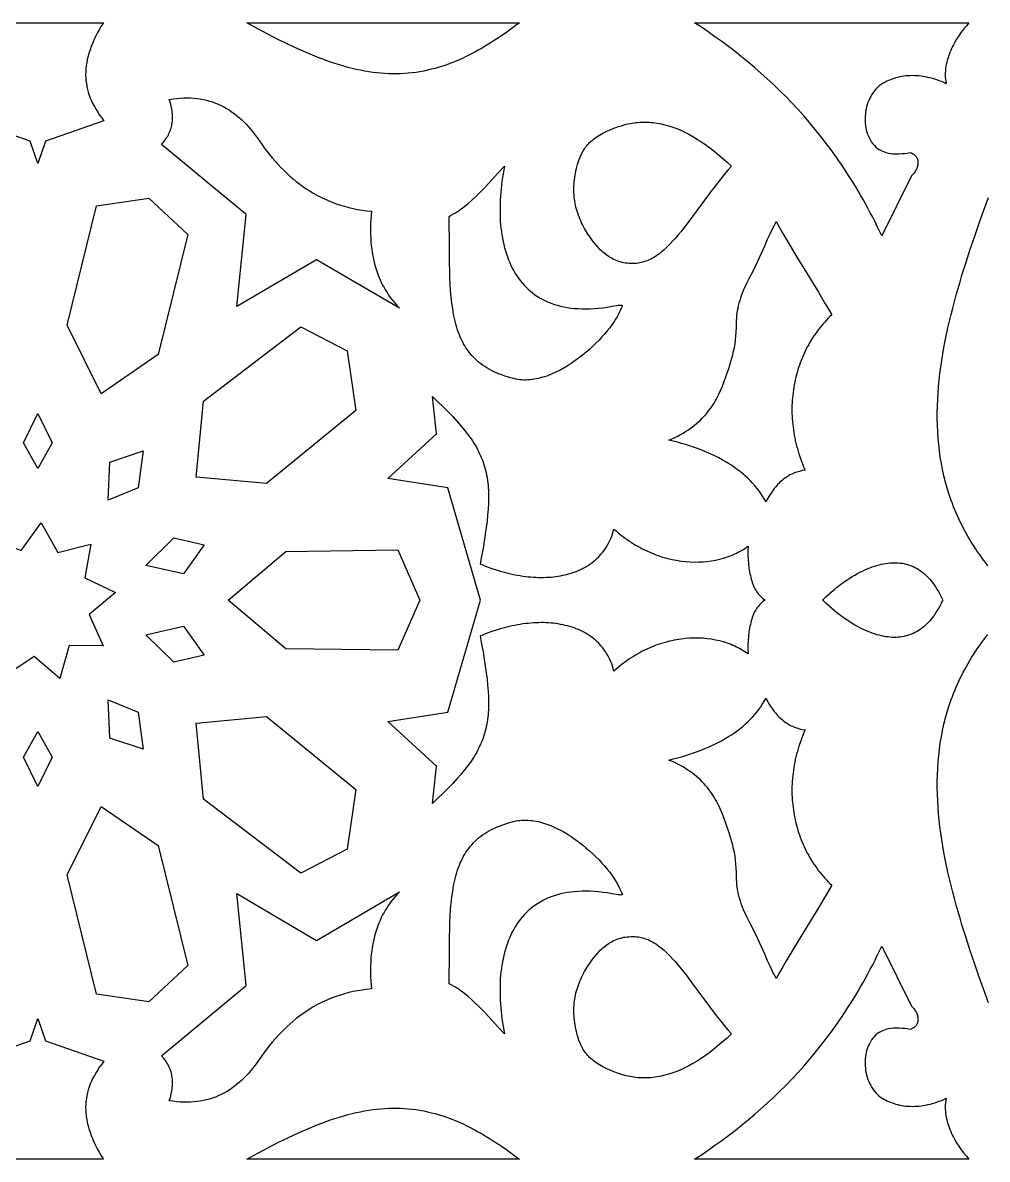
# Model space of a CAD drawing. Extents: x -575 to 575, y -425 to 425.
# Drawn here: x -1.9 to 116.9, y -70 to 70 of the extents above; entities that cross this region are included whole.
import ezdxf

# ---------------------------------------------------------------- set-up
doc = ezdxf.new("R2010")
doc.units = 0
doc.layers.add('LAYER_1', color=18, linetype='CONTINUOUS')

msp = doc.modelspace()

# ---------------------------------------------------------------- linework, layer by layer
at = {"layer": 'LAYER_1'}
for points in [[(-8.09, 70), (8.07, 70), (7.8, 69.56), (7.55, 69.13), (7.31, 68.71), (7.1, 68.29), (6.9, 67.87), (6.72, 67.46), (6.55, 67.06), (6.41, 66.66), (6.28, 66.26), (6.17, 65.87), (6.08, 65.48), (6, 65.1), (5.94, 64.72), (5.9, 64.34), (5.88, 63.97), (5.87, 63.6), (5.88, 63.23), (5.91, 62.87), (5.96, 62.51), (6.02, 62.14), (6.1, 61.79), (6.2, 61.43), (6.32, 61.07), (6.45, 60.72), (6.6, 60.37), (6.76, 60.02), (6.95, 59.67), (7.15, 59.32), (7.36, 58.97), (7.6, 58.62), (7.85, 58.27), (8.12, 57.92), (0.94, 55.41), (-0.01, 52.68), (-0.97, 55.41), (-8.14, 57.92)], [(117.03, 3.11), (116.76, 3.46), (116.49, 3.81), (116.23, 4.17), (115.97, 4.53), (115.72, 4.88), (115.48, 5.24), (115.25, 5.6), (115.02, 5.96), (114.8, 6.33), (114.59, 6.69), (114.38, 7.05), (114.18, 7.42), (113.98, 7.79), (113.8, 8.15), (113.62, 8.52), (113.44, 8.89), (113.27, 9.27), (113.11, 9.64), (112.95, 10.01), (112.8, 10.38), (112.66, 10.76), (112.52, 11.14), (112.39, 11.51), (112.26, 11.89), (112.02, 12.65), (111.81, 13.41), (111.61, 14.18), (111.44, 14.95), (111.29, 15.72), (111.16, 16.49), (111.05, 17.27), (110.96, 18.05), (110.89, 18.83), (110.84, 19.62), (110.8, 20.41), (110.79, 21.2), (110.79, 21.99), (110.8, 22.78), (110.84, 23.58), (110.88, 24.38), (110.95, 25.18), (111.02, 25.98), (111.11, 26.78), (111.22, 27.59), (111.34, 28.39), (111.47, 29.2), (111.61, 30), (111.76, 30.81), (111.93, 31.62), (112.1, 32.43), (112.29, 33.23), (112.49, 34.04), (112.69, 34.85), (112.9, 35.66), (113.12, 36.47), (113.35, 37.28), (113.59, 38.09), (113.83, 38.89), (114.33, 40.51), (114.86, 42.12), (115.4, 43.72), (115.95, 45.32), (116.51, 46.91), (117.08, 48.49)], [(117.08, -50.72), (116.51, -49.14), (115.95, -47.55), (115.4, -45.95), (114.86, -44.34), (114.33, -42.73), (113.83, -41.12), (113.59, -40.31), (113.35, -39.51), (113.12, -38.7), (112.9, -37.89), (112.69, -37.08), (112.49, -36.27), (112.29, -35.46), (112.1, -34.65), (111.93, -33.84), (111.76, -33.04), (111.61, -32.23), (111.47, -31.42), (111.34, -30.62), (111.22, -29.81), (111.11, -29.01), (111.02, -28.21), (110.95, -27.41), (110.88, -26.61), (110.84, -25.81), (110.8, -25.01), (110.79, -24.22), (110.79, -23.43), (110.8, -22.64), (110.84, -21.85), (110.89, -21.06), (110.96, -20.28), (111.05, -19.5), (111.16, -18.72), (111.29, -17.95), (111.44, -17.17), (111.61, -16.4), (111.81, -15.64), (112.02, -14.88), (112.26, -14.12), (112.39, -13.74), (112.52, -13.36), (112.66, -12.99), (112.8, -12.61), (112.95, -12.24), (113.11, -11.86), (113.27, -11.49), (113.44, -11.12), (113.62, -10.75), (113.8, -10.38), (113.98, -10.01), (114.18, -9.65), (114.38, -9.28), (114.59, -8.92), (114.8, -8.55), (115.02, -8.19), (115.25, -7.83), (115.48, -7.47), (115.72, -7.11), (115.97, -6.75), (116.23, -6.4), (116.49, -6.04), (116.76, -5.69), (117.03, -5.34)], [(-8.14, -57.92), (-0.97, -55.41), (-0.01, -52.68), (0.94, -55.41), (8.12, -57.92), (7.85, -58.27), (7.6, -58.62), (7.36, -58.97), (7.15, -59.32), (6.95, -59.67), (6.76, -60.02), (6.6, -60.37), (6.45, -60.72), (6.32, -61.07), (6.2, -61.43), (6.1, -61.79), (6.02, -62.14), (5.96, -62.5), (5.91, -62.87), (5.88, -63.23), (5.87, -63.6), (5.88, -63.97), (5.9, -64.34), (5.94, -64.72), (6, -65.1), (6.08, -65.48), (6.17, -65.87), (6.28, -66.26), (6.41, -66.66), (6.55, -67.06), (6.72, -67.46), (6.9, -67.87), (7.1, -68.29), (7.31, -68.71), (7.55, -69.13), (7.8, -69.56), (8.07, -70), (-8.09, -70)]]:
    msp.add_lwpolyline(points, dxfattribs=at)
for points in [[(58.8, 69.6), (58.27, 69.21), (57.75, 68.84), (57.24, 68.48), (56.73, 68.13), (56.22, 67.8), (55.72, 67.48), (55.22, 67.18), (54.72, 66.88), (54.23, 66.6), (53.74, 66.34), (53.25, 66.08), (52.77, 65.84), (52.28, 65.61), (51.8, 65.4), (51.32, 65.2), (50.85, 65.01), (50.37, 64.83), (49.89, 64.67), (49.42, 64.52), (48.95, 64.38), (48.47, 64.26), (48, 64.14), (47.53, 64.04), (47.05, 63.96), (46.58, 63.88), (46.1, 63.82), (45.62, 63.77), (45.15, 63.73), (44.67, 63.71), (44.19, 63.7), (43.7, 63.7), (43.22, 63.71), (42.73, 63.74), (42.24, 63.77), (41.74, 63.82), (41.25, 63.88), (40.75, 63.96), (40.24, 64.04), (39.73, 64.14), (39.22, 64.25), (38.71, 64.37), (38.18, 64.5), (37.66, 64.65), (37.13, 64.81), (36.59, 64.98), (36.05, 65.16), (35.5, 65.35), (34.95, 65.55), (34.39, 65.77), (33.82, 66), (33.24, 66.24), (32.66, 66.49), (32.08, 66.75), (31.48, 67.02), (30.88, 67.31), (30.27, 67.61), (29.65, 67.91), (29.02, 68.23), (28.38, 68.56), (27.09, 69.26), (25.75, 70), (59.33, 70)], [(114.37, 69.62), (114.06, 69.23), (113.75, 68.82), (113.46, 68.4), (113.17, 67.97), (112.91, 67.52), (112.78, 67.29), (112.66, 67.06), (112.55, 66.82), (112.44, 66.58), (112.34, 66.34), (112.25, 66.1), (112.16, 65.86), (112.08, 65.61), (112.01, 65.36), (111.95, 65.11), (111.89, 64.85), (111.85, 64.6), (111.81, 64.34), (111.79, 64.08), (111.78, 63.82), (111.77, 63.56), (111.78, 63.29), (111.8, 63.03), (111.83, 62.76), (111.88, 62.49), (111.6, 62.63), (111.32, 62.75), (111.03, 62.86), (110.75, 62.96), (110.47, 63.05), (110.19, 63.14), (109.91, 63.21), (109.63, 63.27), (109.35, 63.33), (109.07, 63.38), (108.79, 63.41), (108.52, 63.44), (108.25, 63.46), (107.98, 63.47), (107.71, 63.48), (107.45, 63.47), (107.19, 63.46), (106.93, 63.44), (106.68, 63.41), (106.43, 63.37), (106.18, 63.32), (105.94, 63.27), (105.7, 63.21), (105.47, 63.14), (105.24, 63.06), (105.02, 62.98), (104.8, 62.89), (104.59, 62.79), (104.39, 62.69), (104.19, 62.58), (103.99, 62.46), (103.81, 62.34), (103.6, 62.18), (103.4, 62), (103.22, 61.81), (103.04, 61.61), (102.88, 61.4), (102.73, 61.17), (102.59, 60.93), (102.46, 60.69), (102.35, 60.43), (102.25, 60.17), (102.16, 59.9), (102.08, 59.63), (102.01, 59.35), (101.96, 59.06), (101.93, 58.78), (101.9, 58.49), (101.89, 58.2), (101.89, 57.92), (101.91, 57.63), (101.94, 57.35), (101.98, 57.07), (102.04, 56.79), (102.11, 56.52), (102.2, 56.26), (102.3, 56.01), (102.42, 55.76), (102.55, 55.52), (102.7, 55.29), (102.86, 55.08), (103.04, 54.87), (103.23, 54.68), (103.44, 54.51), (103.61, 54.39), (103.78, 54.29), (103.96, 54.2), (104.16, 54.12), (104.36, 54.04), (104.58, 53.99), (104.8, 53.94), (105.04, 53.9), (105.3, 53.87), (105.56, 53.86), (105.84, 53.85), (106.13, 53.86), (106.44, 53.88), (106.76, 53.91), (107.09, 53.95), (107.44, 54.01), (107.56, 53.97), (107.67, 53.92), (107.77, 53.87), (107.87, 53.81), (107.96, 53.75), (108.04, 53.68), (108.11, 53.61), (108.17, 53.53), (108.23, 53.45), (108.28, 53.37), (108.32, 53.28), (108.35, 53.19), (108.38, 53.09), (108.4, 53), (108.41, 52.9), (108.41, 52.8), (108.41, 52.69), (108.4, 52.59), (108.39, 52.48), (108.37, 52.38), (108.34, 52.27), (108.3, 52.16), (108.26, 52.06), (108.22, 51.95), (108.16, 51.85), (108.1, 51.74), (108.04, 51.64), (107.97, 51.54), (107.89, 51.44), (107.81, 51.35), (107.72, 51.25), (107.63, 51.16), (103.96, 43.76), (103.68, 44.34), (103.4, 44.91), (103.12, 45.48), (102.83, 46.05), (102.54, 46.6), (102.25, 47.15), (101.95, 47.69), (101.65, 48.23), (101.35, 48.76), (101.05, 49.28), (100.74, 49.8), (100.43, 50.31), (100.11, 50.82), (99.79, 51.32), (99.15, 52.3), (98.49, 53.25), (97.83, 54.19), (97.15, 55.1), (96.46, 55.99), (95.76, 56.86), (95.06, 57.71), (94.34, 58.53), (93.61, 59.34), (92.87, 60.13), (92.13, 60.9), (91.37, 61.65), (90.61, 62.38), (89.84, 63.1), (89.06, 63.8), (88.27, 64.48), (87.48, 65.15), (86.68, 65.81), (85.87, 66.44), (85.05, 67.07), (84.23, 67.68), (83.4, 68.28), (82.57, 68.86), (81.73, 69.44), (80.88, 70), (114.69, 70)], [(18.8, 60.73), (19.21, 60.71), (19.61, 60.67), (20, 60.61), (20.38, 60.54), (20.76, 60.45), (21.13, 60.35), (21.5, 60.24), (21.85, 60.11), (22.2, 59.97), (22.55, 59.81), (22.88, 59.64), (23.21, 59.45), (23.54, 59.26), (23.85, 59.04), (24.17, 58.82), (24.47, 58.58), (24.77, 58.33), (25.07, 58.06), (25.36, 57.79), (25.64, 57.5), (25.92, 57.19), (26.2, 56.88), (26.47, 56.55), (26.73, 56.21), (26.99, 55.85), (27.25, 55.49), (27.56, 55.04), (27.88, 54.61), (28.2, 54.18), (28.53, 53.76), (28.87, 53.35), (29.21, 52.95), (29.56, 52.56), (29.92, 52.18), (30.28, 51.82), (30.66, 51.46), (31.04, 51.11), (31.42, 50.78), (31.82, 50.45), (32.22, 50.14), (32.64, 49.84), (33.06, 49.55), (33.49, 49.28), (33.92, 49.01), (34.37, 48.76), (34.83, 48.52), (35.29, 48.3), (35.77, 48.09), (36.25, 47.89), (36.75, 47.71), (37.25, 47.54), (37.76, 47.39), (38.29, 47.25), (38.82, 47.12), (39.37, 47.01), (39.92, 46.92), (40.49, 46.84), (41.07, 46.78), (41.03, 46.27), (40.99, 45.77), (40.97, 45.28), (40.96, 44.8), (40.96, 44.33), (40.97, 43.87), (40.99, 43.42), (41.02, 42.97), (41.06, 42.54), (41.11, 42.11), (41.17, 41.7), (41.24, 41.29), (41.32, 40.89), (41.41, 40.5), (41.51, 40.12), (41.62, 39.75), (41.74, 39.38), (41.87, 39.03), (42, 38.68), (42.15, 38.34), (42.3, 38.01), (42.46, 37.68), (42.63, 37.37), (42.81, 37.06), (43, 36.75), (43.2, 36.46), (43.4, 36.17), (43.61, 35.89), (43.83, 35.62), (44.06, 35.36), (44.3, 35.1), (44.54, 34.85), (34.32, 40.81), (24.48, 35.05), (25.63, 46.37), (15.22, 55.01), (15.35, 55.15), (15.47, 55.29), (15.58, 55.44), (15.69, 55.59), (15.8, 55.74), (15.89, 55.89), (15.98, 56.04), (16.07, 56.2), (16.14, 56.36), (16.21, 56.52), (16.28, 56.68), (16.34, 56.84), (16.39, 57.01), (16.44, 57.18), (16.48, 57.35), (16.51, 57.52), (16.54, 57.7), (16.56, 57.87), (16.57, 58.05), (16.58, 58.23), (16.58, 58.41), (16.58, 58.6), (16.57, 58.79), (16.55, 58.98), (16.52, 59.17), (16.49, 59.36), (16.46, 59.56), (16.42, 59.75), (16.31, 60.15), (16.18, 60.56), (16.64, 60.63), (17.09, 60.68), (17.53, 60.72), (17.96, 60.74), (18.38, 60.74)], [(75.09, 57.75), (75.32, 57.74), (75.56, 57.72), (75.8, 57.7), (76.04, 57.67), (76.28, 57.63), (76.52, 57.59), (76.76, 57.55), (77.24, 57.43), (77.73, 57.3), (78.21, 57.14), (78.7, 56.96), (79.19, 56.75), (79.69, 56.51), (80.19, 56.26), (80.69, 55.98), (81.2, 55.67), (81.71, 55.34), (82.23, 54.99), (82.75, 54.61), (83.28, 54.2), (83.81, 53.77), (84.35, 53.32), (84.89, 52.84), (85.44, 52.33), (84.99, 51.82), (84.55, 51.3), (84.11, 50.77), (83.7, 50.25), (83.29, 49.72), (82.89, 49.2), (82.11, 48.16), (80.64, 46.14), (79.93, 45.2), (79.58, 44.74), (79.23, 44.3), (78.88, 43.87), (78.54, 43.47), (78.19, 43.08), (77.84, 42.71), (77.49, 42.36), (77.14, 42.04), (76.78, 41.73), (76.6, 41.59), (76.42, 41.46), (76.24, 41.33), (76.06, 41.21), (75.87, 41.1), (75.69, 40.99), (75.5, 40.89), (75.31, 40.8), (75.12, 40.72), (74.92, 40.64), (74.73, 40.57), (74.53, 40.51), (74.33, 40.46), (74.13, 40.42), (73.93, 40.38), (73.72, 40.36), (73.51, 40.34), (73.3, 40.34), (73.06, 40.34), (72.83, 40.35), (72.6, 40.37), (72.38, 40.4), (72.17, 40.44), (71.95, 40.48), (71.75, 40.54), (71.54, 40.6), (71.35, 40.67), (71.15, 40.74), (70.96, 40.83), (70.78, 40.92), (70.6, 41.02), (70.42, 41.12), (70.24, 41.23), (70.07, 41.35), (69.91, 41.48), (69.74, 41.61), (69.59, 41.74), (69.43, 41.89), (69.27, 42.03), (69.12, 42.19), (68.83, 42.51), (68.55, 42.85), (68.27, 43.21), (68.01, 43.58), (67.75, 43.97), (67.46, 44.43), (67.33, 44.66), (67.21, 44.89), (67.09, 45.13), (66.97, 45.36), (66.86, 45.6), (66.76, 45.83), (66.67, 46.07), (66.58, 46.31), (66.49, 46.56), (66.42, 46.8), (66.35, 47.05), (66.28, 47.29), (66.23, 47.54), (66.18, 47.79), (66.13, 48.04), (66.1, 48.3), (66.07, 48.55), (66.05, 48.81), (66.03, 49.07), (66.02, 49.33), (66.02, 49.59), (66.02, 49.86), (66.04, 50.12), (66.06, 50.39), (66.08, 50.66), (66.12, 50.93), (66.16, 51.21), (66.21, 51.48), (66.27, 51.76), (66.33, 52.04), (66.47, 52.55), (66.54, 52.82), (66.64, 53.09), (66.74, 53.37), (66.86, 53.66), (67.01, 53.95), (67.17, 54.23), (67.36, 54.52), (67.47, 54.66), (67.58, 54.81), (67.7, 54.95), (67.83, 55.09), (67.96, 55.23), (68.11, 55.37), (68.26, 55.5), (68.42, 55.64), (68.59, 55.77), (68.78, 55.9), (68.97, 56.03), (69.17, 56.15), (69.38, 56.28), (69.6, 56.4), (70.09, 56.64), (70.57, 56.85), (71.05, 57.05), (71.52, 57.22), (72, 57.36), (72.47, 57.49), (72.95, 57.59), (73.19, 57.63), (73.42, 57.66), (73.66, 57.69), (73.9, 57.72), (74.14, 57.74), (74.37, 57.75), (74.61, 57.75), (74.85, 57.76)], [(57.38, 51.87), (57.3, 51.4), (57.22, 50.93), (57.16, 50.47), (57.1, 50), (57.05, 49.54), (57.01, 49.09), (56.97, 48.63), (56.94, 48.18), (56.93, 47.73), (56.92, 47.28), (56.92, 46.84), (56.92, 46.4), (56.94, 45.97), (56.96, 45.54), (57, 45.11), (57.04, 44.69), (57.09, 44.27), (57.15, 43.86), (57.22, 43.46), (57.3, 43.06), (57.38, 42.67), (57.48, 42.28), (57.59, 41.9), (57.7, 41.53), (57.83, 41.16), (57.96, 40.8), (58.11, 40.45), (58.27, 40.11), (58.43, 39.78), (58.61, 39.45), (58.79, 39.13), (58.99, 38.83), (59.2, 38.53), (59.41, 38.24), (59.64, 37.96), (59.88, 37.69), (60.13, 37.43), (60.39, 37.18), (60.66, 36.94), (60.94, 36.71), (61.23, 36.49), (61.54, 36.29), (61.86, 36.09), (62.18, 35.91), (62.52, 35.74), (62.87, 35.59), (63.23, 35.44), (63.61, 35.31), (63.99, 35.19), (64.39, 35.09), (64.8, 35), (65.22, 34.92), (65.66, 34.86), (66.1, 34.81), (66.56, 34.78), (67.04, 34.76), (67.52, 34.75), (68.02, 34.77), (68.53, 34.8), (69.05, 34.84), (69.59, 34.9), (70.13, 34.98), (70.7, 35.07), (71.26, 35.17), (71.48, 35.2), (71.65, 35.22), (71.78, 35.22), (71.88, 35.21), (71.94, 35.19), (71.96, 35.18), (71.97, 35.16), (71.98, 35.14), (71.98, 35.11), (71.97, 35.05), (71.94, 34.98), (71.9, 34.89), (71.78, 34.67), (71.72, 34.54), (71.65, 34.39), (71.52, 34.1), (71.36, 33.79), (71.16, 33.47), (70.95, 33.13), (70.7, 32.78), (70.43, 32.42), (70.14, 32.05), (69.82, 31.67), (69.48, 31.29), (69.12, 30.91), (68.74, 30.52), (68.35, 30.14), (67.94, 29.76), (67.51, 29.39), (67.07, 29.03), (66.61, 28.68), (66.15, 28.34), (65.67, 28.01), (65.19, 27.7), (64.69, 27.41), (64.19, 27.14), (63.94, 27.02), (63.69, 26.9), (63.43, 26.78), (63.18, 26.67), (62.92, 26.57), (62.67, 26.48), (62.41, 26.39), (62.15, 26.32), (61.9, 26.25), (61.64, 26.18), (61.38, 26.13), (61.13, 26.08), (60.87, 26.05), (60.62, 26.02), (60.36, 26), (60.11, 25.99), (59.86, 25.99), (59.6, 26.01), (59.35, 26.03), (59.11, 26.06), (58.86, 26.1), (58.62, 26.16), (58.23, 26.26), (57.86, 26.37), (57.5, 26.48), (57.15, 26.61), (56.81, 26.73), (56.49, 26.87), (56.17, 27.01), (55.87, 27.16), (55.58, 27.32), (55.3, 27.48), (55.03, 27.65), (54.78, 27.82), (54.53, 28.01), (54.29, 28.2), (54.06, 28.39), (53.85, 28.59), (53.64, 28.8), (53.44, 29.02), (53.25, 29.24), (53.07, 29.47), (52.9, 29.71), (52.73, 29.95), (52.58, 30.2), (52.43, 30.46), (52.29, 30.72), (52.16, 30.99), (52.03, 31.27), (51.92, 31.55), (51.81, 31.84), (51.7, 32.14), (51.61, 32.44), (51.51, 32.75), (51.43, 33.07), (51.35, 33.39), (51.28, 33.72), (51.21, 34.05), (51.15, 34.4), (51.09, 34.75), (50.99, 35.47), (50.91, 36.21), (50.84, 36.98), (50.79, 37.78), (50.75, 38.61), (50.72, 39.46), (50.7, 40.34), (50.68, 41.24), (50.68, 42.17), (50.67, 46.15), (50.92, 46.3), (51.18, 46.44), (51.42, 46.59), (51.67, 46.75), (51.91, 46.91), (52.14, 47.08), (52.59, 47.42), (53.04, 47.77), (53.46, 48.15), (53.88, 48.53), (54.29, 48.93), (54.69, 49.33), (55.09, 49.75), (55.87, 50.59), (56.66, 51.46), (57.47, 52.33)], [(18.46, 43.92), (14.82, 29.14), (7.79, 24.3), (3.61, 32.74), (7.2, 47.45), (13.67, 48.39)], [(91.35, 44.78), (91.76, 44.05), (92.18, 43.32), (92.61, 42.59), (93.49, 41.13), (94.39, 39.67), (96.15, 36.8), (96.99, 35.39), (97.4, 34.7), (97.79, 34.02), (97.56, 33.81), (97.35, 33.59), (97.13, 33.36), (96.92, 33.13), (96.72, 32.9), (96.52, 32.67), (96.32, 32.42), (96.13, 32.18), (95.95, 31.93), (95.77, 31.68), (95.59, 31.43), (95.42, 31.17), (95.26, 30.91), (95.1, 30.64), (94.95, 30.37), (94.8, 30.1), (94.65, 29.83), (94.52, 29.55), (94.38, 29.27), (94.26, 28.98), (94.13, 28.7), (94.02, 28.41), (93.91, 28.12), (93.8, 27.82), (93.7, 27.53), (93.61, 27.23), (93.52, 26.93), (93.44, 26.62), (93.36, 26.32), (93.29, 26.01), (93.22, 25.7), (93.16, 25.39), (93.11, 25.07), (93.06, 24.76), (93.02, 24.44), (92.98, 24.12), (92.95, 23.8), (92.92, 23.48), (92.91, 23.16), (92.89, 22.84), (92.89, 22.51), (92.89, 22.18), (92.89, 21.86), (92.91, 21.53), (92.92, 21.2), (92.95, 20.87), (92.98, 20.54), (93.02, 20.21), (93.06, 19.88), (93.11, 19.54), (93.17, 19.21), (93.23, 18.88), (93.3, 18.55), (93.38, 18.21), (93.46, 17.88), (93.55, 17.55), (93.65, 17.21), (93.75, 16.88), (93.86, 16.55), (93.97, 16.21), (94.1, 15.88), (94.23, 15.55), (94.36, 15.22), (94.51, 14.89), (94.16, 14.83), (93.81, 14.74), (93.47, 14.64), (93.3, 14.58), (93.13, 14.52), (92.97, 14.45), (92.8, 14.37), (92.64, 14.29), (92.48, 14.2), (92.32, 14.1), (92.17, 14), (92.01, 13.89), (91.86, 13.78), (91.71, 13.66), (91.56, 13.53), (91.41, 13.4), (91.27, 13.26), (91.12, 13.11), (90.98, 12.95), (90.84, 12.79), (90.7, 12.62), (90.57, 12.44), (90.44, 12.26), (90.31, 12.07), (90.18, 11.86), (90.05, 11.66), (89.93, 11.44), (89.8, 11.21), (89.69, 10.98), (89.48, 11.34), (89.27, 11.69), (89.05, 12.03), (88.81, 12.36), (88.56, 12.68), (88.3, 13), (88.02, 13.3), (87.74, 13.6), (87.44, 13.89), (87.13, 14.18), (86.82, 14.45), (86.49, 14.72), (86.14, 14.98), (85.79, 15.23), (85.43, 15.48), (85.05, 15.72), (84.67, 15.95), (84.28, 16.17), (83.87, 16.39), (83.46, 16.6), (83.03, 16.8), (82.6, 16.99), (82.15, 17.18), (81.7, 17.37), (81.23, 17.54), (80.76, 17.71), (80.27, 17.87), (79.78, 18.03), (79.28, 18.18), (78.77, 18.32), (78.25, 18.46), (77.72, 18.59), (78.1, 18.75), (78.46, 18.92), (78.81, 19.09), (79.14, 19.26), (79.47, 19.44), (79.78, 19.63), (80.07, 19.82), (80.36, 20.01), (80.63, 20.21), (80.89, 20.41), (81.14, 20.62), (81.38, 20.83), (81.61, 21.05), (81.83, 21.27), (82.04, 21.49), (82.25, 21.72), (82.44, 21.95), (82.62, 22.18), (82.8, 22.42), (82.97, 22.66), (83.13, 22.9), (83.29, 23.15), (83.43, 23.4), (83.58, 23.66), (83.71, 23.91), (83.84, 24.17), (84.09, 24.7), (84.31, 25.24), (84.52, 25.79), (84.82, 26.61), (85.11, 27.42), (85.24, 27.83), (85.37, 28.25), (85.49, 28.67), (85.6, 29.09), (85.7, 29.53), (85.8, 29.98), (85.87, 30.44), (85.94, 30.91), (85.99, 31.4), (86.03, 31.91), (86.05, 32.44), (86.06, 33), (86.06, 33.3), (86.08, 33.61), (86.11, 33.92), (86.14, 34.23), (86.19, 34.55), (86.25, 34.86), (86.32, 35.18), (86.4, 35.49), (86.49, 35.8), (86.59, 36.11), (86.69, 36.42), (86.81, 36.73), (86.93, 37.03), (87.06, 37.33), (87.19, 37.63), (87.34, 37.92), (87.71, 38.65), (88.05, 39.33), (88.63, 40.55), (89.12, 41.6), (89.53, 42.51), (89.89, 43.33), (90.23, 44.08), (90.58, 44.79), (90.76, 45.15), (90.95, 45.51)], [(38.1, 29.57), (39.17, 22.22), (28.17, 13.23), (19.47, 14.03), (20.38, 23.4), (32.37, 32.54)], [(49.28, 23.3), (49.92, 22.67), (50.53, 22.07), (51.09, 21.49), (51.61, 20.92), (52.1, 20.36), (52.55, 19.81), (52.76, 19.54), (52.97, 19.28), (53.16, 19.01), (53.35, 18.75), (53.52, 18.48), (53.69, 18.22), (53.85, 17.96), (54.01, 17.7), (54.15, 17.43), (54.29, 17.17), (54.41, 16.91), (54.53, 16.65), (54.65, 16.38), (54.75, 16.12), (54.85, 15.85), (54.94, 15.58), (55.02, 15.31), (55.1, 15.03), (55.17, 14.76), (55.23, 14.48), (55.29, 14.19), (55.34, 13.91), (55.38, 13.62), (55.42, 13.32), (55.45, 13.02), (55.47, 12.72), (55.49, 12.41), (55.5, 12.1), (55.51, 11.78), (55.51, 11.45), (55.49, 10.79), (55.45, 10.09), (55.39, 9.37), (55.32, 8.62), (55.22, 7.83), (55.11, 7.01), (54.97, 6.15), (54.83, 5.25), (54.66, 4.31), (54.49, 3.33), (55.14, 3.06), (55.79, 2.82), (56.45, 2.59), (57.11, 2.39), (57.77, 2.22), (58.1, 2.14), (58.43, 2.07), (58.75, 2), (59.08, 1.94), (59.41, 1.89), (59.74, 1.84), (60.06, 1.79), (60.38, 1.76), (60.71, 1.73), (61.03, 1.71), (61.34, 1.69), (61.66, 1.68), (61.97, 1.67), (62.29, 1.68), (62.6, 1.69), (62.9, 1.7), (63.21, 1.72), (63.51, 1.75), (63.8, 1.79), (64.1, 1.83), (64.39, 1.88), (64.68, 1.94), (64.96, 2), (65.24, 2.07), (65.52, 2.15), (65.79, 2.23), (66.05, 2.32), (66.31, 2.42), (66.57, 2.53), (66.82, 2.64), (67.07, 2.76), (67.31, 2.89), (67.55, 3.02), (67.78, 3.16), (68, 3.31), (68.22, 3.47), (68.44, 3.64), (68.64, 3.81), (68.84, 3.99), (69.04, 4.17), (69.22, 4.37), (69.4, 4.57), (69.57, 4.78), (69.74, 5), (69.9, 5.23), (70.05, 5.46), (70.19, 5.71), (70.33, 5.96), (70.45, 6.22), (70.57, 6.48), (70.68, 6.76), (70.78, 7.04), (70.88, 7.33), (70.96, 7.63), (71.22, 7.41), (71.48, 7.18), (71.74, 6.97), (72, 6.76), (72.27, 6.56), (72.54, 6.37), (72.81, 6.18), (73.08, 6), (73.35, 5.83), (73.62, 5.66), (73.9, 5.51), (74.18, 5.35), (74.45, 5.21), (74.73, 5.07), (75.01, 4.93), (75.29, 4.81), (75.57, 4.69), (75.85, 4.57), (76.13, 4.47), (76.41, 4.37), (76.69, 4.27), (76.97, 4.18), (77.26, 4.1), (77.54, 4.02), (77.82, 3.95), (78.1, 3.89), (78.38, 3.83), (78.66, 3.78), (79.22, 3.69), (79.77, 3.63), (80.32, 3.59), (80.86, 3.57), (81.4, 3.58), (81.93, 3.6), (82.46, 3.65), (82.97, 3.72), (83.48, 3.81), (83.97, 3.92), (84.46, 4.06), (84.93, 4.21), (85.39, 4.38), (85.62, 4.47), (85.84, 4.57), (86.06, 4.67), (86.28, 4.78), (86.49, 4.89), (86.69, 5), (86.9, 5.12), (87.1, 5.25), (87.29, 5.38), (87.48, 5.51), (87.47, 4.95), (87.47, 4.4), (87.5, 3.86), (87.53, 3.34), (87.59, 2.84), (87.66, 2.36), (87.71, 2.12), (87.76, 1.89), (87.81, 1.67), (87.87, 1.45), (87.93, 1.24), (88, 1.03), (88.08, 0.83), (88.16, 0.64), (88.24, 0.45), (88.33, 0.27), (88.43, 0.1), (88.53, -0.06), (88.64, -0.22), (88.75, -0.37), (88.87, -0.51), (89, -0.65), (89.13, -0.77), (89.27, -0.89), (89.41, -1), (89.56, -1.1), (89.6, -1.1), (89.58, -1.11), (89.6, -1.13), (89.56, -1.13), (89.41, -1.23), (89.27, -1.34), (89.13, -1.45), (89, -1.58), (88.87, -1.71), (88.75, -1.86), (88.64, -2.01), (88.53, -2.16), (88.43, -2.33), (88.33, -2.5), (88.24, -2.68), (88.16, -2.87), (88.08, -3.06), (88, -3.26), (87.93, -3.47), (87.87, -3.68), (87.81, -3.9), (87.76, -4.12), (87.71, -4.35), (87.66, -4.58), (87.59, -5.07), (87.53, -5.57), (87.5, -6.09), (87.47, -6.63), (87.47, -7.18), (87.48, -7.74), (87.29, -7.61), (87.1, -7.48), (86.9, -7.35), (86.69, -7.23), (86.49, -7.12), (86.28, -7), (86.06, -6.9), (85.84, -6.79), (85.62, -6.7), (85.39, -6.6), (84.93, -6.43), (84.46, -6.28), (83.97, -6.15), (83.48, -6.04), (82.97, -5.95), (82.46, -5.88), (81.93, -5.83), (81.4, -5.8), (80.86, -5.8), (80.32, -5.82), (79.77, -5.86), (79.22, -5.92), (78.66, -6.01), (78.38, -6.06), (78.1, -6.12), (77.82, -6.18), (77.54, -6.25), (77.26, -6.33), (76.97, -6.41), (76.69, -6.5), (76.41, -6.59), (76.13, -6.69), (75.85, -6.8), (75.57, -6.91), (75.29, -7.04), (75.01, -7.16), (74.73, -7.29), (74.45, -7.43), (74.18, -7.58), (73.9, -7.73), (73.62, -7.89), (73.35, -8.06), (73.08, -8.23), (72.81, -8.41), (72.54, -8.6), (72.27, -8.79), (72, -8.99), (71.74, -9.2), (71.48, -9.41), (71.22, -9.63), (70.96, -9.86), (70.88, -9.56), (70.78, -9.27), (70.68, -8.99), (70.57, -8.71), (70.45, -8.44), (70.33, -8.19), (70.19, -7.93), (70.05, -7.69), (69.9, -7.46), (69.74, -7.23), (69.57, -7.01), (69.4, -6.8), (69.22, -6.6), (69.04, -6.4), (68.84, -6.21), (68.64, -6.03), (68.44, -5.86), (68.22, -5.7), (68, -5.54), (67.78, -5.39), (67.55, -5.25), (67.31, -5.11), (67.07, -4.99), (66.82, -4.87), (66.57, -4.75), (66.31, -4.65), (66.05, -4.55), (65.79, -4.46), (65.52, -4.37), (65.24, -4.3), (64.96, -4.23), (64.68, -4.16), (64.39, -4.11), (64.1, -4.06), (63.8, -4.02), (63.51, -3.98), (63.21, -3.95), (62.9, -3.93), (62.6, -3.91), (62.29, -3.9), (61.97, -3.9), (61.66, -3.91), (61.34, -3.92), (61.03, -3.93), (60.71, -3.96), (60.38, -3.99), (60.06, -4.02), (59.74, -4.06), (59.41, -4.11), (59.08, -4.17), (58.75, -4.23), (58.43, -4.3), (58.1, -4.37), (57.77, -4.45), (57.11, -4.62), (56.45, -4.82), (55.79, -5.04), (55.14, -5.29), (54.49, -5.55), (54.66, -6.54), (54.83, -7.48), (54.97, -8.38), (55.11, -9.23), (55.22, -10.06), (55.32, -10.84), (55.39, -11.6), (55.45, -12.32), (55.49, -13.01), (55.51, -13.68), (55.51, -14.01), (55.5, -14.33), (55.49, -14.64), (55.47, -14.95), (55.45, -15.25), (55.42, -15.55), (55.38, -15.84), (55.34, -16.14), (55.29, -16.42), (55.23, -16.71), (55.17, -16.98), (55.1, -17.26), (55.02, -17.54), (54.94, -17.81), (54.85, -18.08), (54.75, -18.34), (54.65, -18.61), (54.53, -18.87), (54.41, -19.14), (54.29, -19.4), (54.15, -19.66), (54.01, -19.92), (53.85, -20.19), (53.69, -20.45), (53.52, -20.71), (53.35, -20.97), (53.16, -21.24), (52.97, -21.5), (52.76, -21.77), (52.55, -22.04), (52.1, -22.59), (51.61, -23.14), (51.09, -23.71), (50.53, -24.3), (49.92, -24.9), (49.28, -25.52), (48.59, -26.17), (49.09, -21.58), (43.11, -16.09), (50.49, -14.93), (54.5, -1.11), (50.49, 12.7), (43.11, 13.86), (49.09, 19.35), (48.59, 23.94)], [(1.76, 18.25), (-0.01, 15.09), (-1.78, 18.25), (-0.01, 21.85)], [(12.35, 12.69), (8.66, 11.18), (8.87, 15.89), (12.94, 17.25)], [(2.46, 4.75), (6.51, 5.78), (5.77, 1.64), (9.54, -0.2), (6.32, -2.89), (8.03, -6.74), (3.85, -6.72), (2.71, -10.77), (-0.48, -8.05), (-3.94, -10.42), (-4.65, -6.27), (-8.81, -5.84), (-6.71, -2.2), (-9.62, 0.82), (-5.69, 2.25), (-5.99, 6.45), (-2.07, 4.99), (0.38, 8.41)], [(20.49, 5.69), (17.94, 2.1), (13.29, 3.16), (16.73, 6.53)], [(47.03, -1.11), (44.35, -7.29), (30.53, -7.11), (23.43, -1.11), (30.53, 4.88), (44.35, 5.07)], [(105.74, 3.48), (105.98, 3.47), (106.22, 3.44), (106.46, 3.41), (106.69, 3.37), (106.92, 3.31), (107.14, 3.25), (107.36, 3.18), (107.58, 3.1), (107.8, 3.01), (108.01, 2.91), (108.22, 2.8), (108.43, 2.67), (108.63, 2.54), (108.84, 2.39), (109.04, 2.24), (109.24, 2.07), (109.44, 1.89), (109.63, 1.69), (109.83, 1.48), (110.02, 1.26), (110.21, 1.03), (110.39, 0.77), (110.57, 0.51), (110.75, 0.23), (110.93, -0.06), (111.1, -0.38), (111.27, -0.7), (111.44, -1.04), (111.47, -1.11), (111.44, -1.18), (111.27, -1.53), (111.1, -1.85), (110.93, -2.16), (110.75, -2.46), (110.57, -2.74), (110.39, -3), (110.21, -3.25), (110.02, -3.49), (109.83, -3.71), (109.63, -3.92), (109.44, -4.11), (109.24, -4.3), (109.04, -4.46), (108.84, -4.62), (108.63, -4.77), (108.43, -4.9), (108.22, -5.02), (108.01, -5.13), (107.8, -5.24), (107.58, -5.33), (107.36, -5.41), (107.14, -5.48), (106.92, -5.54), (106.69, -5.59), (106.46, -5.64), (106.22, -5.67), (105.98, -5.69), (105.74, -5.71), (105.49, -5.71), (105.24, -5.71), (104.98, -5.69), (104.72, -5.66), (104.45, -5.63), (104.18, -5.58), (103.91, -5.53), (103.63, -5.46), (103.34, -5.38), (103.05, -5.29), (102.76, -5.19), (102.47, -5.08), (102.17, -4.96), (101.87, -4.83), (101.56, -4.69), (101.26, -4.53), (100.95, -4.37), (100.63, -4.19), (100.32, -4), (100, -3.8), (99.68, -3.6), (99.36, -3.38), (99.04, -3.14), (98.72, -2.9), (98.39, -2.65), (98.07, -2.39), (97.74, -2.11), (97.42, -1.83), (97.09, -1.53), (96.77, -1.23), (96.65, -1.11), (96.77, -1), (97.09, -0.69), (97.42, -0.4), (97.74, -0.11), (98.07, 0.16), (98.39, 0.42), (98.72, 0.68), (99.04, 0.92), (99.36, 1.15), (99.68, 1.37), (100, 1.58), (100.32, 1.78), (100.63, 1.96), (100.95, 2.14), (101.26, 2.3), (101.56, 2.46), (101.87, 2.6), (102.17, 2.73), (102.47, 2.85), (102.76, 2.96), (103.05, 3.06), (103.34, 3.15), (103.63, 3.23), (103.91, 3.3), (104.18, 3.35), (104.45, 3.4), (104.72, 3.44), (104.98, 3.46), (105.24, 3.48), (105.49, 3.48)], [(20.49, -7.92), (16.73, -8.75), (13.29, -5.39), (17.94, -4.32)], [(12.35, -14.91), (12.94, -19.48), (8.87, -18.12), (8.66, -13.41)], [(89.8, -13.44), (89.93, -13.67), (90.05, -13.88), (90.18, -14.09), (90.31, -14.29), (90.44, -14.49), (90.57, -14.67), (90.7, -14.85), (90.84, -15.02), (90.98, -15.18), (91.12, -15.34), (91.27, -15.48), (91.41, -15.63), (91.56, -15.76), (91.71, -15.89), (91.86, -16.01), (92.01, -16.12), (92.17, -16.23), (92.32, -16.33), (92.48, -16.42), (92.64, -16.51), (92.8, -16.6), (92.97, -16.67), (93.13, -16.74), (93.3, -16.81), (93.47, -16.87), (93.81, -16.97), (94.16, -17.05), (94.51, -17.12), (94.36, -17.45), (94.23, -17.78), (94.1, -18.11), (93.97, -18.44), (93.86, -18.77), (93.75, -19.11), (93.65, -19.44), (93.55, -19.77), (93.46, -20.11), (93.38, -20.44), (93.3, -20.77), (93.23, -21.11), (93.17, -21.44), (93.11, -21.77), (93.06, -22.1), (93.02, -22.44), (92.98, -22.77), (92.95, -23.1), (92.92, -23.43), (92.91, -23.76), (92.89, -24.08), (92.89, -24.41), (92.89, -24.74), (92.89, -25.06), (92.91, -25.39), (92.92, -25.71), (92.95, -26.03), (92.98, -26.35), (93.02, -26.67), (93.06, -26.99), (93.11, -27.3), (93.16, -27.61), (93.22, -27.93), (93.29, -28.24), (93.36, -28.54), (93.44, -28.85), (93.52, -29.15), (93.61, -29.45), (93.7, -29.75), (93.8, -30.05), (93.91, -30.34), (94.02, -30.64), (94.13, -30.92), (94.26, -31.21), (94.38, -31.49), (94.52, -31.78), (94.65, -32.05), (94.8, -32.33), (94.95, -32.6), (95.1, -32.87), (95.26, -33.13), (95.42, -33.4), (95.59, -33.65), (95.77, -33.91), (95.95, -34.16), (96.13, -34.41), (96.32, -34.65), (96.52, -34.89), (96.72, -35.13), (96.92, -35.36), (97.13, -35.59), (97.35, -35.81), (97.56, -36.03), (97.79, -36.25), (97.4, -36.93), (96.99, -37.62), (96.15, -39.02), (94.39, -41.9), (93.49, -43.36), (92.61, -44.82), (92.18, -45.55), (91.76, -46.28), (91.35, -47.01), (90.95, -47.74), (90.76, -47.38), (90.58, -47.02), (90.23, -46.31), (89.89, -45.56), (89.53, -44.74), (89.12, -43.82), (88.63, -42.78), (88.05, -41.56), (87.71, -40.88), (87.34, -40.14), (87.19, -39.85), (87.06, -39.56), (86.93, -39.26), (86.81, -38.96), (86.69, -38.65), (86.59, -38.34), (86.49, -38.03), (86.4, -37.72), (86.32, -37.4), (86.25, -37.09), (86.19, -36.77), (86.14, -36.46), (86.11, -36.15), (86.08, -35.84), (86.06, -35.53), (86.06, -35.22), (86.05, -34.67), (86.03, -34.14), (85.99, -33.63), (85.94, -33.14), (85.87, -32.66), (85.8, -32.2), (85.7, -31.76), (85.6, -31.32), (85.49, -30.89), (85.37, -30.48), (85.24, -30.06), (85.11, -29.65), (84.82, -28.84), (84.52, -28.02), (84.31, -27.47), (84.09, -26.93), (83.84, -26.4), (83.71, -26.14), (83.58, -25.88), (83.43, -25.63), (83.29, -25.38), (83.13, -25.13), (82.97, -24.89), (82.8, -24.65), (82.62, -24.41), (82.44, -24.17), (82.25, -23.94), (82.04, -23.72), (81.83, -23.49), (81.61, -23.27), (81.38, -23.06), (81.14, -22.85), (80.89, -22.64), (80.63, -22.44), (80.36, -22.24), (80.07, -22.05), (79.78, -21.86), (79.47, -21.67), (79.14, -21.49), (78.81, -21.32), (78.46, -21.14), (78.1, -20.98), (77.72, -20.82), (78.25, -20.69), (78.77, -20.55), (79.28, -20.41), (79.78, -20.26), (80.27, -20.1), (80.76, -19.94), (81.23, -19.77), (81.7, -19.59), (82.15, -19.41), (82.6, -19.22), (83.03, -19.03), (83.46, -18.82), (83.87, -18.61), (84.28, -18.4), (84.67, -18.17), (85.05, -17.94), (85.43, -17.71), (85.79, -17.46), (86.14, -17.21), (86.49, -16.95), (86.82, -16.68), (87.13, -16.4), (87.44, -16.12), (87.74, -15.83), (88.02, -15.53), (88.3, -15.22), (88.56, -14.91), (88.81, -14.58), (89.05, -14.25), (89.27, -13.91), (89.48, -13.56), (89.69, -13.21)], [(39.17, -24.45), (38.1, -31.79), (32.37, -34.77), (20.38, -25.63), (19.47, -16.26), (28.17, -15.46)], [(1.76, -20.48), (-0.01, -24.07), (-1.78, -20.48), (-0.01, -17.32)], [(14.82, -31.37), (18.46, -46.15), (13.67, -50.62), (7.2, -49.68), (3.61, -34.97), (7.79, -26.53)], [(60.36, -28.23), (60.62, -28.25), (60.87, -28.27), (61.13, -28.31), (61.38, -28.36), (61.64, -28.41), (61.9, -28.47), (62.15, -28.54), (62.41, -28.62), (62.67, -28.71), (62.92, -28.8), (63.18, -28.9), (63.43, -29.01), (63.69, -29.12), (63.94, -29.24), (64.19, -29.37), (64.69, -29.64), (65.19, -29.93), (65.67, -30.24), (66.15, -30.56), (66.61, -30.9), (67.07, -31.26), (67.51, -31.62), (67.94, -31.99), (68.35, -32.37), (68.74, -32.75), (69.12, -33.13), (69.48, -33.52), (69.82, -33.9), (70.14, -34.27), (70.43, -34.64), (70.7, -35.01), (70.95, -35.36), (71.16, -35.7), (71.36, -36.02), (71.52, -36.33), (71.65, -36.62), (71.72, -36.76), (71.78, -36.9), (71.9, -37.12), (71.94, -37.21), (71.97, -37.28), (71.98, -37.34), (71.98, -37.37), (71.97, -37.39), (71.96, -37.41), (71.94, -37.42), (71.88, -37.44), (71.78, -37.45), (71.65, -37.44), (71.48, -37.42), (71.26, -37.39), (70.7, -37.3), (70.13, -37.2), (69.59, -37.13), (69.05, -37.07), (68.53, -37.02), (68.02, -36.99), (67.52, -36.98), (67.04, -36.99), (66.56, -37), (66.1, -37.04), (65.66, -37.09), (65.22, -37.15), (64.8, -37.22), (64.39, -37.32), (63.99, -37.42), (63.61, -37.54), (63.23, -37.67), (62.87, -37.81), (62.52, -37.97), (62.18, -38.14), (61.86, -38.32), (61.54, -38.52), (61.23, -38.72), (60.94, -38.94), (60.66, -39.17), (60.39, -39.4), (60.13, -39.65), (59.88, -39.91), (59.64, -40.18), (59.41, -40.46), (59.2, -40.75), (58.99, -41.05), (58.79, -41.36), (58.61, -41.68), (58.43, -42), (58.27, -42.34), (58.11, -42.68), (57.96, -43.03), (57.83, -43.39), (57.7, -43.76), (57.59, -44.13), (57.48, -44.51), (57.38, -44.89), (57.3, -45.29), (57.22, -45.69), (57.15, -46.09), (57.09, -46.5), (57.04, -46.92), (57, -47.34), (56.96, -47.76), (56.94, -48.19), (56.92, -48.63), (56.92, -49.07), (56.92, -49.51), (56.93, -49.96), (56.94, -50.41), (56.97, -50.86), (57.01, -51.31), (57.05, -51.77), (57.1, -52.23), (57.16, -52.7), (57.22, -53.16), (57.3, -53.63), (57.38, -54.09), (57.47, -54.56), (56.66, -53.69), (55.87, -52.82), (55.09, -51.97), (54.69, -51.56), (54.29, -51.15), (53.88, -50.76), (53.46, -50.37), (53.04, -50), (52.59, -49.64), (52.14, -49.3), (51.91, -49.14), (51.67, -48.98), (51.42, -48.82), (51.18, -48.67), (50.92, -48.52), (50.67, -48.38), (50.68, -44.4), (50.68, -43.47), (50.7, -42.56), (50.72, -41.69), (50.75, -40.83), (50.79, -40.01), (50.84, -39.21), (50.91, -38.44), (50.99, -37.69), (51.09, -36.97), (51.15, -36.62), (51.21, -36.28), (51.28, -35.95), (51.35, -35.62), (51.43, -35.29), (51.51, -34.98), (51.61, -34.67), (51.7, -34.36), (51.81, -34.07), (51.92, -33.78), (52.03, -33.49), (52.16, -33.22), (52.29, -32.95), (52.43, -32.68), (52.58, -32.43), (52.73, -32.18), (52.9, -31.94), (53.07, -31.7), (53.25, -31.47), (53.44, -31.25), (53.64, -31.03), (53.85, -30.82), (54.06, -30.62), (54.29, -30.42), (54.53, -30.23), (54.78, -30.05), (55.03, -29.87), (55.3, -29.71), (55.58, -29.54), (55.87, -29.39), (56.17, -29.24), (56.49, -29.1), (56.81, -28.96), (57.15, -28.83), (57.5, -28.71), (57.86, -28.6), (58.23, -28.49), (58.62, -28.39), (58.86, -28.33), (59.11, -28.29), (59.35, -28.25), (59.6, -28.23), (59.86, -28.22), (60.11, -28.22)], [(44.3, -37.32), (44.06, -37.58), (43.83, -37.85), (43.61, -38.12), (43.4, -38.4), (43.2, -38.69), (43, -38.98), (42.81, -39.28), (42.63, -39.59), (42.46, -39.91), (42.3, -40.23), (42.15, -40.57), (42, -40.91), (41.87, -41.25), (41.74, -41.61), (41.62, -41.98), (41.51, -42.35), (41.41, -42.73), (41.32, -43.12), (41.24, -43.52), (41.17, -43.93), (41.11, -44.34), (41.06, -44.77), (41.02, -45.2), (40.99, -45.64), (40.97, -46.1), (40.96, -46.56), (40.96, -47.03), (40.97, -47.51), (40.99, -48), (41.03, -48.5), (41.07, -49.01), (40.49, -49.07), (39.92, -49.15), (39.37, -49.24), (38.82, -49.35), (38.29, -49.47), (37.76, -49.61), (37.25, -49.77), (36.75, -49.94), (36.25, -50.12), (35.77, -50.32), (35.29, -50.53), (34.83, -50.75), (34.37, -50.99), (33.92, -51.24), (33.49, -51.5), (33.06, -51.78), (32.64, -52.07), (32.22, -52.37), (31.82, -52.68), (31.42, -53), (31.04, -53.34), (30.66, -53.69), (30.28, -54.04), (29.92, -54.41), (29.56, -54.79), (29.21, -55.18), (28.87, -55.58), (28.53, -55.99), (28.2, -56.41), (27.88, -56.83), (27.56, -57.27), (27.25, -57.72), (26.99, -58.08), (26.73, -58.43), (26.47, -58.78), (26.2, -59.1), (25.92, -59.42), (25.64, -59.72), (25.36, -60.01), (25.07, -60.29), (24.77, -60.56), (24.47, -60.81), (24.17, -61.05), (23.85, -61.27), (23.54, -61.48), (23.21, -61.68), (22.88, -61.87), (22.55, -62.04), (22.2, -62.19), (21.85, -62.34), (21.5, -62.47), (21.13, -62.58), (20.76, -62.68), (20.38, -62.77), (20, -62.84), (19.61, -62.89), (19.21, -62.93), (18.8, -62.96), (18.38, -62.97), (17.96, -62.97), (17.53, -62.95), (17.09, -62.91), (16.64, -62.86), (16.18, -62.79), (16.31, -62.38), (16.42, -61.98), (16.46, -61.78), (16.49, -61.59), (16.52, -61.39), (16.55, -61.2), (16.57, -61.01), (16.58, -60.83), (16.58, -60.64), (16.58, -60.46), (16.57, -60.28), (16.56, -60.1), (16.54, -59.92), (16.51, -59.75), (16.48, -59.58), (16.44, -59.4), (16.39, -59.24), (16.34, -59.07), (16.28, -58.91), (16.21, -58.74), (16.14, -58.58), (16.07, -58.43), (15.98, -58.27), (15.89, -58.12), (15.8, -57.96), (15.69, -57.81), (15.58, -57.67), (15.47, -57.52), (15.35, -57.38), (15.22, -57.24), (25.63, -48.59), (24.48, -37.28), (34.32, -43.04), (44.54, -37.07)], [(73.51, -42.57), (73.72, -42.59), (73.93, -42.61), (74.13, -42.65), (74.33, -42.69), (74.53, -42.74), (74.73, -42.8), (74.92, -42.87), (75.12, -42.94), (75.31, -43.03), (75.5, -43.12), (75.69, -43.22), (75.87, -43.32), (76.06, -43.44), (76.24, -43.56), (76.42, -43.69), (76.6, -43.82), (76.78, -43.96), (77.14, -44.26), (77.49, -44.59), (77.84, -44.94), (78.19, -45.3), (78.54, -45.69), (78.88, -46.1), (79.23, -46.53), (79.58, -46.97), (79.93, -47.42), (80.64, -48.37), (82.11, -50.38), (82.89, -51.43), (83.29, -51.95), (83.7, -52.48), (84.11, -53), (84.55, -53.53), (84.99, -54.05), (85.44, -54.56), (84.89, -55.07), (84.35, -55.55), (83.81, -56), (83.28, -56.43), (82.75, -56.83), (82.23, -57.21), (81.71, -57.57), (81.2, -57.9), (80.69, -58.2), (80.19, -58.49), (79.69, -58.74), (79.19, -58.97), (78.7, -59.18), (78.21, -59.37), (77.73, -59.53), (77.24, -59.66), (76.76, -59.77), (76.52, -59.82), (76.28, -59.86), (76.04, -59.9), (75.8, -59.93), (75.56, -59.95), (75.32, -59.97), (75.09, -59.98), (74.85, -59.98), (74.61, -59.98), (74.37, -59.98), (74.14, -59.96), (73.9, -59.95), (73.66, -59.92), (73.42, -59.89), (73.19, -59.86), (72.95, -59.81), (72.47, -59.71), (72, -59.59), (71.52, -59.44), (71.05, -59.27), (70.57, -59.08), (70.09, -58.86), (69.6, -58.62), (69.38, -58.5), (69.17, -58.38), (68.97, -58.26), (68.78, -58.13), (68.59, -58), (68.42, -57.87), (68.26, -57.73), (68.11, -57.59), (67.96, -57.46), (67.83, -57.32), (67.7, -57.18), (67.58, -57.03), (67.47, -56.89), (67.36, -56.75), (67.17, -56.46), (67.01, -56.17), (66.86, -55.89), (66.74, -55.6), (66.64, -55.32), (66.54, -55.05), (66.47, -54.78), (66.33, -54.27), (66.27, -53.99), (66.21, -53.71), (66.16, -53.43), (66.12, -53.16), (66.08, -52.89), (66.06, -52.62), (66.04, -52.35), (66.02, -52.08), (66.02, -51.82), (66.02, -51.56), (66.03, -51.3), (66.05, -51.04), (66.07, -50.78), (66.1, -50.53), (66.13, -50.27), (66.18, -50.02), (66.23, -49.77), (66.28, -49.52), (66.35, -49.27), (66.42, -49.03), (66.49, -48.78), (66.58, -48.54), (66.67, -48.3), (66.76, -48.06), (66.86, -47.82), (66.97, -47.59), (67.09, -47.35), (67.21, -47.12), (67.33, -46.89), (67.46, -46.66), (67.75, -46.2), (68.01, -45.81), (68.27, -45.43), (68.55, -45.08), (68.83, -44.74), (69.12, -44.41), (69.27, -44.26), (69.43, -44.11), (69.59, -43.97), (69.74, -43.83), (69.91, -43.7), (70.07, -43.58), (70.24, -43.46), (70.42, -43.35), (70.6, -43.24), (70.78, -43.15), (70.96, -43.05), (71.15, -42.97), (71.35, -42.89), (71.54, -42.82), (71.75, -42.76), (71.95, -42.71), (72.17, -42.66), (72.38, -42.63), (72.6, -42.6), (72.83, -42.58), (73.06, -42.57), (73.3, -42.56)], [(107.63, -51.16), (107.72, -51.25), (107.81, -51.35), (107.89, -51.44), (107.97, -51.54), (108.04, -51.64), (108.1, -51.74), (108.16, -51.85), (108.22, -51.95), (108.26, -52.06), (108.3, -52.16), (108.34, -52.27), (108.37, -52.38), (108.39, -52.48), (108.4, -52.59), (108.41, -52.69), (108.41, -52.8), (108.41, -52.9), (108.4, -53), (108.38, -53.09), (108.35, -53.19), (108.32, -53.28), (108.28, -53.37), (108.23, -53.45), (108.17, -53.53), (108.11, -53.61), (108.04, -53.68), (107.96, -53.75), (107.87, -53.81), (107.77, -53.87), (107.67, -53.92), (107.56, -53.97), (107.44, -54.01), (107.09, -53.95), (106.76, -53.91), (106.44, -53.88), (106.13, -53.86), (105.84, -53.85), (105.56, -53.86), (105.3, -53.87), (105.04, -53.9), (104.8, -53.94), (104.58, -53.98), (104.36, -54.04), (104.16, -54.12), (103.96, -54.2), (103.78, -54.29), (103.61, -54.39), (103.44, -54.51), (103.23, -54.68), (103.04, -54.87), (102.86, -55.08), (102.7, -55.29), (102.55, -55.52), (102.42, -55.76), (102.3, -56), (102.2, -56.26), (102.11, -56.52), (102.04, -56.79), (101.98, -57.07), (101.94, -57.35), (101.91, -57.63), (101.89, -57.92), (101.89, -58.2), (101.9, -58.49), (101.93, -58.78), (101.96, -59.06), (102.01, -59.35), (102.08, -59.63), (102.16, -59.9), (102.25, -60.17), (102.35, -60.43), (102.46, -60.69), (102.59, -60.93), (102.73, -61.17), (102.88, -61.4), (103.04, -61.61), (103.22, -61.81), (103.4, -62), (103.6, -62.18), (103.81, -62.34), (103.99, -62.46), (104.19, -62.58), (104.39, -62.69), (104.59, -62.79), (104.8, -62.89), (105.02, -62.98), (105.24, -63.06), (105.47, -63.14), (105.7, -63.21), (105.94, -63.27), (106.18, -63.32), (106.43, -63.37), (106.68, -63.41), (106.93, -63.44), (107.19, -63.46), (107.45, -63.47), (107.71, -63.48), (107.98, -63.47), (108.25, -63.46), (108.52, -63.44), (108.79, -63.41), (109.07, -63.38), (109.35, -63.33), (109.63, -63.27), (109.91, -63.21), (110.19, -63.14), (110.47, -63.05), (110.75, -62.96), (111.03, -62.86), (111.32, -62.75), (111.6, -62.62), (111.88, -62.49), (111.83, -62.76), (111.8, -63.03), (111.78, -63.29), (111.77, -63.56), (111.78, -63.82), (111.79, -64.08), (111.81, -64.34), (111.85, -64.6), (111.89, -64.85), (111.95, -65.11), (112.01, -65.36), (112.08, -65.61), (112.16, -65.86), (112.25, -66.1), (112.34, -66.34), (112.44, -66.58), (112.55, -66.82), (112.66, -67.06), (112.78, -67.29), (112.91, -67.52), (113.17, -67.97), (113.46, -68.4), (113.75, -68.82), (114.06, -69.23), (114.37, -69.62), (114.69, -70), (80.88, -70), (81.73, -69.44), (82.57, -68.86), (83.4, -68.28), (84.23, -67.68), (85.05, -67.07), (85.87, -66.44), (86.68, -65.81), (87.48, -65.15), (88.27, -64.48), (89.06, -63.8), (89.84, -63.1), (90.61, -62.38), (91.37, -61.65), (92.13, -60.9), (92.87, -60.13), (93.61, -59.34), (94.34, -58.53), (95.06, -57.71), (95.76, -56.86), (96.46, -55.99), (97.15, -55.1), (97.83, -54.19), (98.49, -53.25), (99.15, -52.3), (99.79, -51.32), (100.11, -50.82), (100.43, -50.31), (100.74, -49.8), (101.05, -49.28), (101.35, -48.76), (101.65, -48.23), (101.95, -47.69), (102.25, -47.15), (102.54, -46.6), (102.83, -46.05), (103.12, -45.48), (103.4, -44.91), (103.68, -44.34), (103.96, -43.75)], [(44.67, -63.71), (45.15, -63.73), (45.62, -63.77), (46.1, -63.82), (46.58, -63.88), (47.05, -63.96), (47.53, -64.04), (48, -64.14), (48.47, -64.26), (48.95, -64.38), (49.42, -64.52), (49.89, -64.67), (50.37, -64.83), (50.85, -65.01), (51.32, -65.2), (51.8, -65.4), (52.28, -65.61), (52.77, -65.84), (53.25, -66.08), (53.74, -66.34), (54.23, -66.6), (54.72, -66.88), (55.22, -67.18), (55.72, -67.48), (56.22, -67.8), (56.73, -68.13), (57.24, -68.48), (57.75, -68.84), (58.27, -69.21), (58.8, -69.6), (59.33, -70), (25.75, -70), (27.09, -69.26), (28.38, -68.56), (29.02, -68.23), (29.65, -67.91), (30.27, -67.61), (30.88, -67.31), (31.48, -67.02), (32.08, -66.75), (32.66, -66.49), (33.24, -66.24), (33.82, -66), (34.39, -65.77), (34.95, -65.55), (35.5, -65.35), (36.05, -65.16), (36.59, -64.98), (37.13, -64.81), (37.66, -64.65), (38.18, -64.5), (38.71, -64.37), (39.22, -64.25), (39.73, -64.14), (40.24, -64.04), (40.75, -63.96), (41.25, -63.88), (41.74, -63.82), (42.24, -63.77), (42.73, -63.74), (43.22, -63.71), (43.7, -63.7), (44.19, -63.7)]]:
    msp.add_lwpolyline(points, close=True, dxfattribs=at)

doc.saveas('drawing.dxf')
